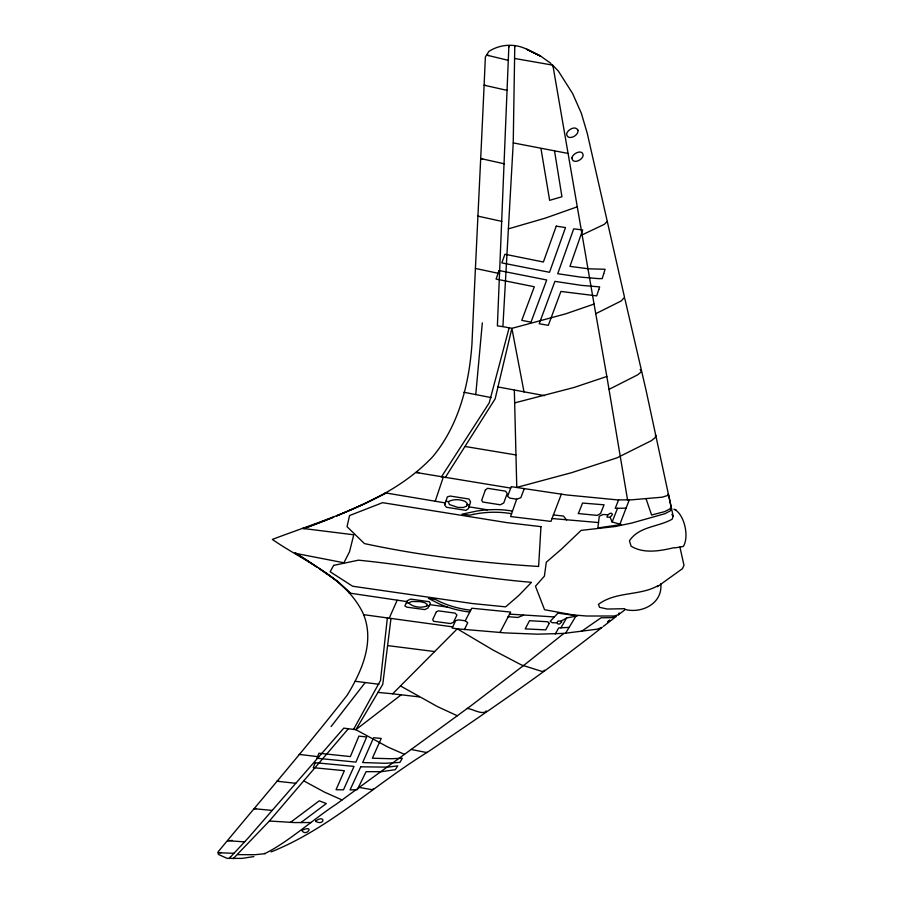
<?xml version="1.0" encoding="UTF-8"?>
<svg xmlns="http://www.w3.org/2000/svg" width="904" height="904" viewBox="0 0 904 904"><rect width="100%" height="100%" fill="white"/><g stroke="black" fill="none" stroke-linecap="round" stroke-linejoin="round"><path stroke-width="1.36" d="M595.759 313.699L621.206 300.953L624.517 297.303L587.317 133.577L581.317 113.226L572.639 93.575L558.276 70.941L552.898 65.438L594.052 304.049L565.689 313.846L511.89 328.344L502.895 326.615L513.235 142.9L514.783 45.663A6.769 1.514 85.5 0 1 514.76 46.24L514.738 46.827M508.771 47.098L508.884 45.754L497.381 325.903L502.895 326.615M475.764 394.607L482.318 322.875M387.319 618.223L380.494 680.486L353.543 729.438M229.175 858.484L248.464 837.692L343.78 728.138L355.871 729.697L382.765 684.328L390.935 618.765M524.037 392.02L511.89 328.344L495.143 398.845L445.209 477.64M626.348 609.759C642.959 613.285 662.734 602.9 660.813 583.86M509.144 327.813L489.233 402.856L441.367 476.962M544.344 670.146L544.027 671.243L541.88 671.401L521.303 664.892L493.053 650.055L457.266 628.822L452.158 628.043L455.661 620.619L458.611 619.884L465.232 620.765L467.73 622.686L464.407 629.647M486.126 710.883L486.341 711.29C481.99 715.087 472.882 709.03 467.368 708.42M435.186 501.324L443.242 477.301M552.886 65.461L552.898 66.534M524.23 488.736L520.806 497.742L516.67 499.189L510.59 516.557L550.954 521.393L561.339 494.205M619.907 524.162L629.286 499.867M624.856 298.704L646.168 390.765L671.446 508.364L670.384 510.794L665.095 513.653L631.625 523.088L615.285 526.512L581.136 530.377L561.474 549.135L546.31 562.209L544.4 576.142L535.473 586.233L544.547 609.714L573.113 614.935L586.639 616.008L614.098 616.008L618.426 614.776L619.183 612.889M607.884 514.749L606.957 517.133L610.121 517.28L612.392 514.647L611.759 513.348L610.177 513.28L607.884 514.749L602.923 514.512L599.262 516.274L597.894 527.936L621.41 524.535L612.132 521.981L617.5 508.376M618.619 499.901L615.24 508.297L626.009 508.184M389.082 618.483L397.172 600.267M671.514 508.477L673.152 516.105L672.18 519.167C658.361 527.122 639.117 526.173 629.421 540.829L631.139 546.231C643.93 553.949 660.056 550.988 673.864 547.722M607.239 221.378L604.313 224.339L582.04 234.927M373.736 788.672L372.019 789.667L359.261 787.429M499.98 632.506L510.647 612.076L471.752 608.222L465.232 620.765M549.214 623.5L545.711 629.873L525.213 628.89L529.518 620.698L547.7 621.76L549.293 623.376M557.022 622.811L558.028 621.082L561.079 621.127L566.593 617.963L577.611 615.861L557.96 613.138L550.231 621.308L552.265 622.732L557.022 622.811L557.983 624.009L559.497 624.031L561.723 622.02L561.079 621.127M555.237 634.077L558.695 627.896L569.034 627.399M565.565 633.286L575.837 616.245M668.372 493.72L667.333 495.584L662.203 497.189L631.693 499.822L617.601 499.901L566.842 494.985L511.257 486.668L507.652 496.285L509.709 498.093L516.67 499.189M560.864 627.907L566.593 617.963M657.965 585.679C640.303 595.973 615.793 591.25 598.471 604.358L599.544 607.33L607.341 609.036L624.675 608.708M266.036 852.98C288.568 841.703 314.016 818.741 336.231 804.21L470.69 705.967L524.286 664.982L563.904 633.399L597.137 629.195L602.12 627.342C546.242 671.559 487.346 711.685 428.383 751.608M230.034 857.252L229.3 858.325M365.182 682.576L331.079 726.556M348.266 728.85L269.369 821.024L233.187 858.698M377.714 692.385L392.664 693.809L457.266 628.822L505.279 632.902L537.722 634.179L563.904 633.399M609.669 620.257L607.544 621.941L609.691 620.302M401.206 694.803L355.871 729.697L388.008 747.122L404.551 754.365M603.273 626.449L616.359 616.359L611.974 617.647L601.036 617.794L581.6 631.297M618.426 614.776L625.557 609.364M290.433 822.403L319.248 800.831L326.333 803.566L300.84 822.629M657.31 586.752L682.475 568.65L683.978 565.294L679.921 547.056M408.676 603.126L411.478 601.499L420.326 601.646L425.117 602.832L427.276 604.46L426.383 606.222C420.563 608.189 413.354 607.138 408.676 603.126L406.382 602.81M386.166 492.861L365.397 503.336A1175.584 983.01 59.8 0 1 342.593 513.415L336.593 515.924L342.582 513.37A1895.349 1487.814 53.1 0 0 365.374 503.245L386.223 493.042L385.149 492.849L445.389 502.929M448.316 501.63C453.503 498.963 459.865 499.166 465.187 501.415L467.402 503.72L466.6 506.229L463.13 507.528L457.684 507.381L449.435 504.568L448.316 501.63L445.921 501.245M271.143 851.896C329.045 828.81 374.979 784.356 427.682 752.083L426.078 752.433L411.263 749.472M523.574 615.183L517.822 617.477L508.082 616.686M577.159 206.858L545.349 218.113L508.353 228.87M594.052 304.049L606.844 376.482L573.848 387.533L514.658 402.89M609.081 389.341L637.614 374.877L640.766 372.301L641.377 370.606L640.111 369.589M473.38 514.365L469.899 515.133L461.967 514.184L476.577 511.099A89.53 71.167 -16.3 0 1 487.505 509.822L494.77 509.573A89.982 71.653 -16.8 0 1 512.432 511.088M674.734 547.914L683.288 546.491C689.334 537.032 684.599 515.178 674.859 509.562L675.356 509.63M253.877 856.608L241.922 858.393L227.141 858.371L218.327 854.393L218.09 851.884C261.132 799.735 305.484 748.58 347.102 695.3C361.962 671.152 375.137 641.162 362.99 613.115C345.26 576.469 303.823 561.429 272.341 539.417C328.186 518.207 390.313 501.55 432.733 456.712C458.893 425.23 469.187 383.884 471.967 343.78C476.182 248.182 481.188 152.618 485.369 57.008L488.827 51.449C500.115 44.115 514.839 43.211 526.862 49.313L540.784 56.195L550.965 63.449M256.42 808.549L254.103 808.707L272.194 810.425M278.76 781.09L276.85 781.214L295.766 783.305M231.13 840.494L232.452 840.415M221.22 852.585L218.169 852.754L234.226 853.308M230.034 840.562L227.593 840.697L244.701 841.873M311.066 822.527L294.512 822.572L269.369 821.024M306.286 528.343L302.625 528.422L353.746 534.784L349.543 551.711L343.927 562.774L294.591 553.191L295.789 553.18A803.667 483.866 -12 0 1 312.366 563.904L316.807 566.944L312.388 563.994A678.452 288.772 8.2 0 0 295.845 553.395L295.789 553.18M391.579 758.716L402.291 758.253L399.896 762.411L384.844 763.281L362.662 762.547L373.578 737.743L381.251 738.399L372.369 758.207L390.89 758.727M355.216 681.288L378.945 684.26M554.367 616.935L509.506 614.132M418.936 472.543L415.976 472.476L510.692 488.092M237.628 854.63L254.815 854.732L265.426 853.647L264.533 853.24M598.527 522.546L551.982 518.523M318.841 756.772L299.134 754.399M392.664 693.809L419.332 696.905M482.634 158.765L480.657 158.539L504.364 163.816M553.271 514.952L563.418 516.026L566.593 519.958M434.553 651.535L387.714 645.603M452.678 626.879L363.611 614.663M429.694 604.64L447.514 607.092L453.582 608.934A91.304 58.161 -7.2 0 0 469.684 612.031M406.958 601.612L349.226 593.047L350.21 593.024L337.87 581.634A800.492 454.542 -11.1 0 0 322.897 571.023L318.841 568.311L322.909 571.079A675.717 282.986 8.6 0 1 337.904 581.735L350.255 593.205M426.688 605.612L429.027 605.94M567.848 153.386L513.235 142.9M485.629 85.417L484.137 85.202L507.46 90.456M467.119 504.601L469.56 504.986M468.961 506.839L487.505 509.811M464.554 392.37L463.955 392.268L491.2 397.602M515.924 454.949L465.04 446.474M497.663 386.889L544.581 395.658M488.985 55.551L486.567 55.087L508.511 60.398M499.618 273.584L475.447 268.454M501.878 221.378L477.9 216.146M514.805 58.5L552.581 65.099L551.971 64.794M673.842 509.246L676 509.867M342.074 799.961L324.491 792.119L303.71 780.853M457.367 715.787L437.412 706.578L400.483 685.955M655.298 435.129L655.909 435.626L655.174 437.626L651.434 440.643L617.025 457.831L571.848 472.611L516.772 487.403L514.342 390.302M671.875 514.579L673.152 516.105M671.005 506.409L670.056 508.85L664.745 511.596L651.603 515.02L646.01 498.59M671.446 508.364L668.598 494.793M610.121 517.28L612.132 521.981M606.844 376.482L627.557 499.901M540.999 148.742L549.643 200.338L561.938 196.756L554.581 151.228M511.551 513.709A87.191 69.416 -16.8 0 0 497.923 512.308L494.443 512.24A86.547 68.794 -16.3 0 0 473.38 514.365M447.514 607.092A90.818 58.285 -7.1 0 1 438.96 603.736L428.338 598.346L435.796 599.612L438.304 600.923A87.801 56.342 -7.1 0 0 455.04 607.194L458.068 607.963A88.49 56.376 -7.2 0 0 470.668 610.211M578.006 130.289C578.786 136.007 567.237 141.182 566.571 133.961C567.542 129.588 575.554 125.181 578.006 130.289M571.916 157.929C572.39 164.675 582.673 160.257 583.159 155.33C582.707 148.708 572.605 153.307 571.916 157.929M540.965 526.648L538.614 566.469C480.114 562.751 421.772 555.926 364.414 543.575L347.034 526.682L349.554 515.551L382.584 502.669L506.647 522.591L540.965 526.648M603.702 273.788L602.222 278.613L598.471 278.624L580.447 277.099L557.723 273.72L573.69 228.848L582.696 229.944L569.961 266.375L588.696 268.816L605.081 269.268L603.702 273.788M444.96 504.24L444.678 505.166L446.519 507.28L465.955 510.353L468.362 508.681L470.555 501.923L469.018 499.031L450.113 496.047L447.31 496.917L444.96 504.24M598.821 289.449L596.696 295.879L560.909 291.45L548.31 325.338L539.213 323.745L554.909 281.37L581.735 285.404L599.657 286.884L598.821 289.449M556.254 226.136L543.383 262.002L504.918 254.25L501.844 262.894L549.508 272.296L565.497 227.582L556.254 226.136M499.11 270.545L496.07 279.065L534.309 286.749L521.766 320.366L531.01 322.152L546.717 279.969L499.11 270.545M485.369 490.002L481.708 500.217L482.77 502.025L500.262 504.794L503.72 503.019L507.212 493.494L505.562 491.166L487.663 488.307L485.369 490.002M578.368 513.551L597.216 515.404L600.584 513.495L604.064 504.805L582.549 503.065L578.368 513.551M315.225 762.705L313.259 767.665L344.367 770.705L336.051 789.723L343.463 789.836L354.029 766.4L315.225 762.705M317.485 756.987L316.988 758.253L355.905 762.117L366.662 736.975L358.899 736.116L350.368 756.591L318.976 753.235L317.485 756.987M301.823 830.335C305.936 837.703 315.745 824.222 301.823 830.335M360.752 766.807L350.04 789.926L357.317 789.678L366.063 771.688L381.511 771.654L395.285 769.699L397.715 765.869L387.68 767.146L360.752 766.807M315.914 820.809L315.858 821.533C324.954 825.951 325.508 814.357 315.914 820.809M436.361 611.793L432.711 619.613L433.547 621.297L450.474 623.545L453.412 622.381L456.916 615.115L455.164 613.138L438.451 610.855L436.361 611.793M407.41 600.663L404.879 605.929L406.743 607.138L424.778 609.59L427.942 608.087L430.349 603.341L429.332 601.714L410.642 599.103L407.41 600.663M333.655 565.384L330.152 571.757L352.583 586.221L472.408 603.533L505.618 606.855L518.67 595.6L531.507 582.323C473.515 577.498 416.382 565.915 358.481 560.175L333.655 565.384M333.621 517.144L327.214 519.743A1192.06 993.451 59.8 0 1 303.891 528.637L303.846 528.422A1913.372 1512.595 50 0 0 327.191 519.653L333.621 517.144M540.547 56.071L526.862 49.313L540.547 56.071"/></g></svg>
